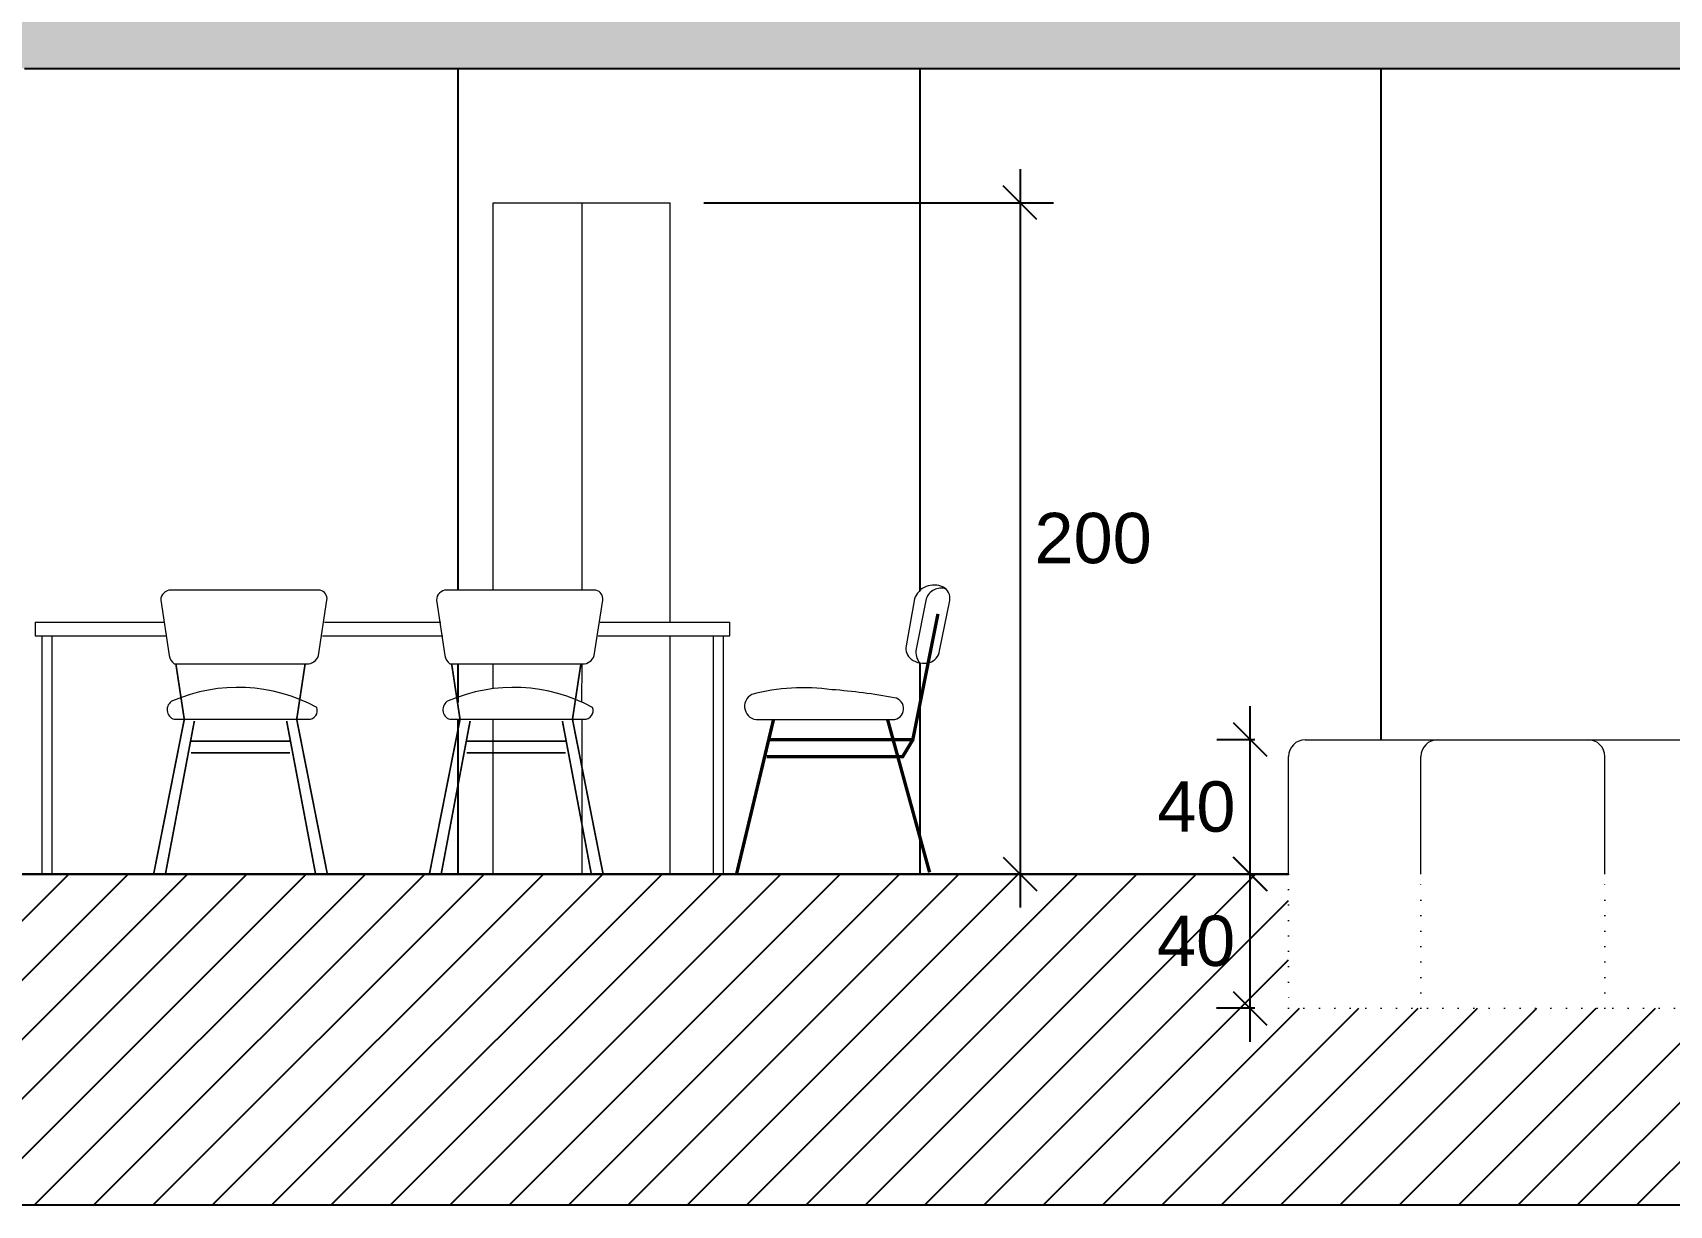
# Model space of a CAD drawing. Header units: inches. Extents: x -173 to 14008, y -3334 to 10368.
# Drawn here: x 7861.3 to 8348.8, y 9469.5 to 9818.8 of the extents above; entities that cross this region are included whole.
import ezdxf

# ---------------------------------------------------------------- set-up
doc = ezdxf.new("R2010")
doc.units = ezdxf.units.IN
doc.header["$MEASUREMENT"] = 0
doc.linetypes.add('ACAD_ISO07W100', pattern=[3, 0, -3])
for name, color, linetype, lineweight in [('ARREDAMENTO', 8, 'Continuous', 18), ('INFISSI', 4, 'Continuous', 18), ('QUOTE', 6, 'Continuous', 9)]:
    doc.layers.add(name, color=color, linetype=linetype, lineweight=lineweight)
doc.styles.get("Standard").update_dxf_attribs({"font": 'Arial.ttf'})
doc.dimstyles.get("Standard").update_dxf_attribs({"dimtxt": 15, "dimasz": 10, "dimexe": 10, "dimexo": 10, "dimgap": 5, "dimtad": 2, "dimtih": 1, "dimtoh": 1, "dimdec": 0, "dimzin": 0, "dimdsep": 46, "dimtxsty": 'Standard', "dimblk": 'OBLIQUE', "dimblk1": 'OBLIQUE', "dimblk2": 'OBLIQUE', "dimcen": 0.09, "dimdle": 10, "dimadec": 0, "dimazin": 0, "dimtfac": 1, "dimtdec": 0, "dimtofl": 0, "dimtmove": 0, "dimatfit": 3, "dimldrblk": 'OBLIQUE', "dimfxl": 1, "dimtolj": 1, "dimtzin": 0, "dimarcsym": 0})

# ---------------------------------------------------------------- blocks, each defined once
blk = doc.blocks.new('sedia1')
at = {"layer": 'ARREDAMENTO'}
for points, format in [([(14282.32, 12522.26, -0.278613), (14279.32, 12525.76), (14276.32, 12540.76, -0.343108), (14278.32, 12544.76, -0.444602), (14286.82, 12541.26), (14289.32, 12527.26, -0.274326), (14287.82, 12523.26, -0.225561), (14282.32, 12522.26)], "xyb"), ([(14277.45, 12544.17, -0.416817), (14283.32, 12541.26), (14286.32, 12526.26, -0.232923), (14285.23, 12522.15, 5.5686)], "xyb"), ([(14330.32, 12505.26), (14293.32, 12505.26, -0.926031), (14292.82, 12511.76, -0.027822), (14311.42, 12514.18, -0.100592), (14335.32, 12512.76, -0.796756), (14333.32, 12505.26), (14330.32, 12505.26)], "xyb"), ([(14326.51, 12499.42, 1, 1, 0), (14326.51, 12499.42, 0, 0, 0)], "xyseb")]:
    blk.add_lwpolyline(points, format=format, dxfattribs=at)
at = {"layer": 'ARREDAMENTO', "const_width": 1}
for points in [[(14279.82, 12536.76), (14287.32, 12499.26), (14329.82, 12499.26)], [(14282.32, 12459.76), (14294.82, 12505.26)], [(14339.82, 12459.26), (14328.82, 12505.26)], [(14330.82, 12494.26), (14290.32, 12494.26), (14287.32, 12499.26)]]:
    blk.add_lwpolyline(points, dxfattribs=at)
blk = doc.blocks.new('chair')
for points in [[(2938.39, 3692.8), (3017.39, 3692.8, 0.320465), (3024.39, 3697.8), (3029.39, 3730.8, 0.386928), (3025.39, 3736.8), (2936.39, 3736.8, 0.414214), (2930.39, 3730.8), (2935.39, 3697.8, 0.197535), (2938.39, 3692.8, 0.642546)], [(3023.39, 3666.8, 0.230614), (2937.39, 3670.8, 0.677033), (2938.39, 3659.8, 0.358086)], [(2938.39, 3659.8), (3018.39, 3659.8, 0.514618), (3023.39, 3666.8, -1.035772)]]:
    blk.add_lwpolyline(points, format="xyb")
at = {"const_width": 1}
for points in [[(2939.39, 3692.8), (2944.39, 3659.8), (2926.19, 3567.8)], [(3016.39, 3692.8), (3011.39, 3659.8), (3029.59, 3567.8)], [(2933.2, 3567.8), (2950.39, 3658.8)], [(3022.58, 3567.8), (3005.39, 3658.8)], [(2948.39, 3646.8), (3007.39, 3646.8)], [(2948.39, 3639.8), (3007.39, 3639.8)]]:
    blk.add_lwpolyline(points, dxfattribs=at)
blk = doc.blocks.new('_Oblique')
at = {"color": 0, "linetype": 'ByBlock', "lineweight": -2}
blk.add_line((-0.5, -0.5), (0.5, 0.5), dxfattribs=at)
blk = doc.blocks.new('*D67')
at = {"layer": 'Defpoints', "color": 0, "transparency": 16777216}
for p in [(8051.2, 9768.19), (8051.2, 9568.19), (8155.42, 9568.19)]:
    blk.add_point(p, dxfattribs=at)
at = {"layer": 'QUOTE', "color": 0, "lineweight": -2, "transparency": 16777216}
for p, q in [((8155.42, 9778.19), (8155.42, 9558.19)), ((8061.2, 9768.19), (8165.42, 9768.19)), ((8061.2, 9568.19), (8165.42, 9568.19))]:
    blk.add_line(p, q, dxfattribs=at)
at = {"layer": 'QUOTE', "color": 0, "lineweight": -2, "transparency": 16777216, "xscale": 10, "yscale": 10, "zscale": 10}
for p, rotation in [((8155.42, 9768.19), 90), ((8155.42, 9568.19), 270)]:
    blk.add_blockref('_Oblique', p, dxfattribs=dict(at, rotation=rotation))
at = {"layer": 'QUOTE', "color": 0, "transparency": 16777216, "insert": (8177.2, 9668.19), "char_height": 15, "attachment_point": 5}
blk.add_mtext('\\A1;200', dxfattribs=at)
blk = doc.blocks.new('*D69')
at = {"layer": 'Defpoints', "color": 0, "transparency": 16777216}
for p in [(8235.4, 9568.19), (8223.92, 9528.19), (8235.4, 9528.19)]:
    blk.add_point(p, dxfattribs=at)
at = {"layer": 'QUOTE', "color": 0, "lineweight": -2, "transparency": 16777216}
for p, q in [((8223.92, 9578.19), (8223.92, 9518.19)), ((8225.4, 9568.19), (8213.92, 9568.19)), ((8225.4, 9528.19), (8213.92, 9528.19))]:
    blk.add_line(p, q, dxfattribs=at)
at = {"layer": 'QUOTE', "color": 0, "lineweight": -2, "transparency": 16777216, "xscale": 10, "yscale": 10, "zscale": 10}
for p, rotation in [((8223.92, 9568.19), 90), ((8223.92, 9528.19), 270)]:
    blk.add_blockref('_Oblique', p, dxfattribs=dict(at, rotation=rotation))
at = {"layer": 'QUOTE', "color": 0, "transparency": 16777216, "insert": (8207.87, 9548.19), "char_height": 15, "attachment_point": 5}
blk.add_mtext('\\A1;40', dxfattribs=at)
blk = doc.blocks.new('*D70')
at = {"layer": 'Defpoints', "color": 0, "transparency": 16777216}
for p in [(8224.01, 9608.19), (8235.4, 9608.19), (8235.4, 9568.19)]:
    blk.add_point(p, dxfattribs=at)
at = {"layer": 'QUOTE', "color": 0, "lineweight": -2, "transparency": 16777216}
for p, q in [((8224.01, 9558.19), (8224.01, 9618.19)), ((8225.4, 9608.19), (8214.01, 9608.19)), ((8225.4, 9568.19), (8214.01, 9568.19))]:
    blk.add_line(p, q, dxfattribs=at)
at = {"layer": 'QUOTE', "color": 0, "lineweight": -2, "transparency": 16777216, "xscale": 10, "yscale": 10, "zscale": 10}
for p, rotation in [((8224.01, 9608.19), 90), ((8224.01, 9568.19), 270)]:
    blk.add_blockref('_Oblique', p, dxfattribs=dict(at, rotation=rotation))
at = {"layer": 'QUOTE', "color": 0, "transparency": 16777216, "insert": (8207.96, 9588.19), "char_height": 15, "attachment_point": 5}
blk.add_mtext('\\A1;40', dxfattribs=at)

msp = doc.modelspace()

# ---------------------------------------------------------------- hatches: boundary and pattern name
h = msp.add_hatch(color=256)
h.dxf.hatch_style = 1
h.paths.add_polyline_path([(7858.82, 9843.19), (7346.38, 9843.19), (7346.38, 9808.19), (7858.82, 9808.19)])
h.paths.add_polyline_path([(8622.93, 9843.19), (7858.82, 9843.19), (7858.82, 9808.19), (8622.93, 9808.19)])
h = msp.add_hatch()
h.set_pattern_fill('ANSI31', color=256, scale=100)
h.set_pattern_definition([(45, (6635.953, 6263.789), (-8.838835, 8.838835), [])])
h.paths.add_polyline_path([(9380.38, 9568.19), (8522.42, 9568.19), (8522.42, 9528.19), (8235.4, 9528.19), (8235.4, 9568.19), (7105.42, 9568.19), (7070.5, 9568.19), (7070.5, 9469.5), (9380.38, 9469.5)])

# ---------------------------------------------------------------- linework, layer by layer
for p, q in [((7858.82, 9808.19), (8622.93, 9808.19)), ((7988.01, 9652.69), (7988.01, 9808.19)), ((8125.65, 9652.68), (8125.65, 9808.19)), ((8263.06, 9608.19), (8263.06, 9808.19)), ((7988.01, 9619.27), (7988.01, 9630.69)), ((8125.65, 9568.19), (8125.65, 9631.06)), ((7988.01, 9599.85), (7988.01, 9614.19)), ((7988.01, 9568.19), (7988.01, 9599.85)), ((8235.4, 9568.19), (7105.42, 9568.19)), ((8124.92, 9568.19), (8134.86, 9568.19))]:
    msp.add_line(p, q)
at = {"color": 0}
msp.add_line((7316.38, 9568.19), (8235.4, 9568.19), dxfattribs=at)
msp.add_lwpolyline([(8522.42, 9568.19), (9380.38, 9568.19), (9380.38, 9469.5), (7070.5, 9469.5), (7070.5, 9568.19), (8235.4, 9568.19)])
at = {"layer": 'ARREDAMENTO'}
for p, q in [((7862.02, 9643.19), (7900.69, 9643.19)), ((7862.02, 9643.19), (7862.02, 9639.19)), ((7862.02, 9639.19), (7901.29, 9639.19)), ((7864.02, 9639.19), (7864.02, 9568.19)), ((7867.02, 9639.19), (7867.02, 9568.19)), ((7947.61, 9639.19), (7983.44, 9639.19)), ((7948.22, 9643.19), (7982.83, 9643.19)), ((8029.76, 9639.19), (8069.02, 9639.19)), ((8030.36, 9643.19), (8069.02, 9643.19)), ((8064.02, 9639.19), (8064.02, 9568.19)), ((8067.02, 9639.19), (8067.02, 9568.19)), ((8069.02, 9639.19), (8069.02, 9643.19)), ((8240.4, 9608.19), (8517.42, 9608.19)), ((8279.85, 9608.19), (8324.67, 9608.19)), ((8235.4, 9568.19), (8235.4, 9603.19)), ((8274.85, 9568.19), (8274.85, 9603.19)), ((8329.67, 9568.19), (8329.67, 9603.19))]:
    msp.add_line(p, q, dxfattribs=at)
at = {"layer": 'ARREDAMENTO', "linetype": 'ACAD_ISO07W100', "ltscale": 1.5}
for p, q in [((8235.4, 9568.19), (8235.4, 9528.19)), ((8274.85, 9528.19), (8274.85, 9568.19)), ((8329.67, 9528.19), (8329.67, 9568.19)), ((8235.4, 9528.19), (8522.42, 9528.19))]:
    msp.add_line(p, q, dxfattribs=at)
at = {"layer": 'ARREDAMENTO'}
for centre, start, end in [((8240.4, 9603.19), 90, 180), ((8279.85, 9603.19), 90, 180), ((8324.67, 9603.19), 0, 90)]:
    msp.add_arc(centre, 5, start, end, dxfattribs=at)
at = {"layer": 'INFISSI'}
for p, q in [((7998.51, 9652.69), (7998.51, 9768.19)), ((7998.51, 9768.19), (8051.2, 9768.19)), ((8024.85, 9768.19), (8024.85, 9652.69)), ((8051.2, 9643.19), (8051.2, 9768.19)), ((8051.2, 9568.19), (8051.2, 9639.19)), ((7998.51, 9623.42), (7998.51, 9630.69)), ((8024.85, 9630.69), (8024.79, 9619.42)), ((7998.51, 9568.19), (7998.51, 9614.19)), ((8024.85, 9614.19), (8024.85, 9568.19))]:
    msp.add_line(p, q, dxfattribs=at)

# ---------------------------------------------------------------- block references
at = {"layer": 'ARREDAMENTO', "xscale": -1}
msp.add_blockref('sedia1', (22410.8, -2891.07), dxfattribs=at)
at = {"layer": 'ARREDAMENTO', "xscale": 0.5, "yscale": 0.5, "zscale": 0.5}
for p in [(6434.25, 7784.38), (6516.4, 7784.38)]:
    msp.add_blockref('chair', p, dxfattribs=at)

# ---------------------------------------------------------------- dimensions: what is measured, and where the dimension line sits
at = {"layer": 'QUOTE'}
for base, p1, p2, picture, middle in [((8155.42, 9568.19), (8051.2, 9768.19), (8051.2, 9568.19), '*D67', (8177.2, 9668.19)), ((8224.01, 9608.19), (8235.4, 9568.19), (8235.4, 9608.19), '*D70', (8207.96, 9588.19)), ((8223.92, 9528.19), (8235.4, 9568.19), (8235.4, 9528.19), '*D69', (8207.87, 9548.19))]:
    dim = msp.add_linear_dim(base=base, p1=p1, p2=p2, angle=90, dimstyle='Standard', dxfattribs=at)
    dim.commit()
    dim.dimension.update_dxf_attribs({"geometry": picture, "text_midpoint": middle})

doc.saveas('drawing.dxf')
